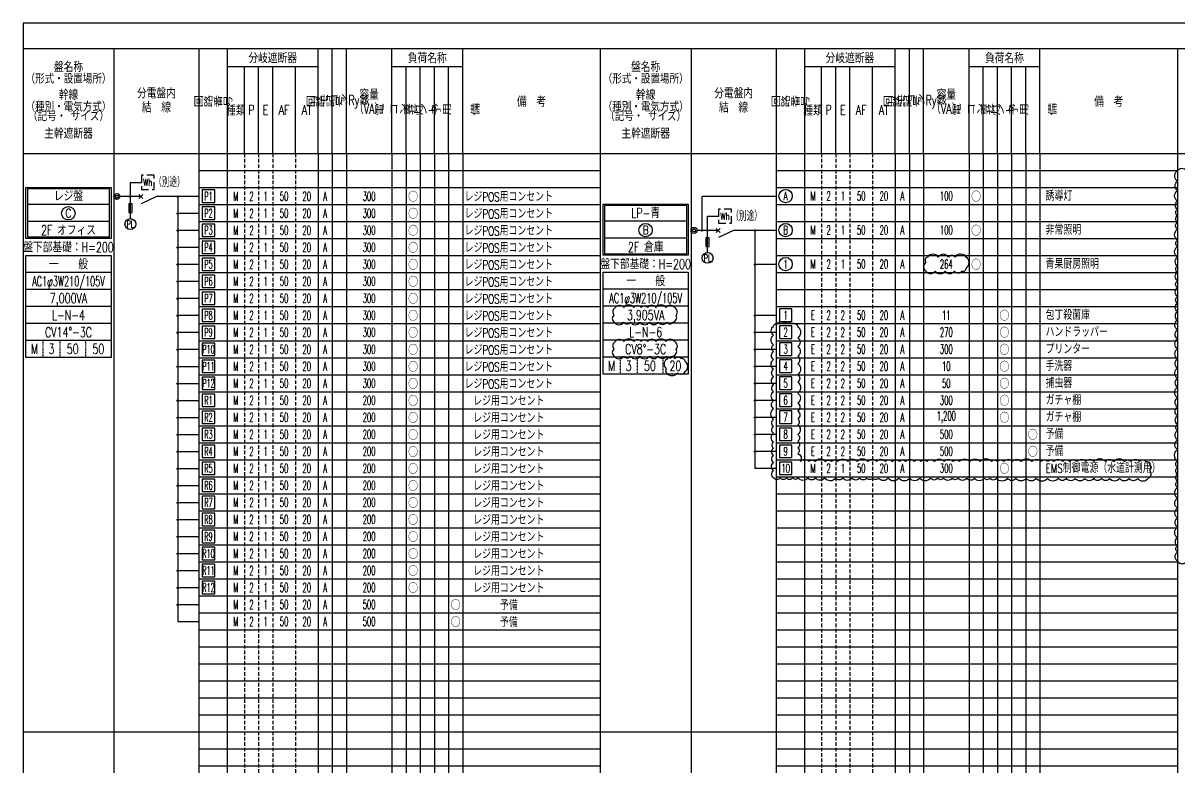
# Model space of a CAD drawing. Header units: millimetres. Extents: x 14 to 1769, y 15 to 581.
# Drawn here: x 954.5 to 1362, y 319.1 to 581.4 of the extents above; entities that cross this region are included whole.
import ezdxf
from ezdxf.enums import TextEntityAlignment as Align

# ---------------------------------------------------------------- set-up
doc = ezdxf.new("R2010")
doc.units = ezdxf.units.MM
doc.header["$LTSCALE"] = 0.2
for name, pattern in [('_ Dot', [2.6, 1.4, -1.2]), ('DASHED', [19.05, 12.7, -6.35]), ('HIDDEN', [9.525, 6.35, -3.175])]:
    doc.linetypes.add(name, pattern=pattern)
for name, color, linetype in [('1_文字', 3, 'Continuous'), ('1_盤内配線', 1, 'Continuous'), ('1_表', 7, 'Continuous')]:
    doc.layers.add(name, color=color, linetype=linetype)
doc.layers.add('1_追加変更', color=10, linetype='Continuous', plot=False)
doc.styles.add('S', font='simplex.shx', dxfattribs={"width": 0.7, "height": 3, "bigfont": 'extfont2.shx'})
doc.styles.get("Standard").update_dxf_attribs({"font": 'simplex.shx', "width": 0.7, "bigfont": 'extfont2.shx'})
doc.styles.add('V', font='simplex.shx', dxfattribs={"width": 0.7, "height": 3.2, "bigfont": '@extfont2.shx'})

msp = doc.modelspace()

# ---------------------------------------------------------------- linework, layer by layer
at = {"layer": '1_文字', "linetype": 'Continuous'}
for p, q in [((985, 517.52), (956, 517.52)), ((985, 511.52), (956, 511.52)), ((1188.5, 511.57), (1159.5, 511.57)), ((1188.5, 505.57), (1159.5, 505.57)), ((985.5, 493.52), (955.5, 493.52)), ((985.5, 487.52), (955.5, 487.52)), ((1189, 487.57), (1159, 487.57)), ((985.5, 481.52), (955.5, 481.52)), ((1189, 481.57), (1159, 481.57)), ((985.5, 475.52), (955.5, 475.52)), ((1189, 475.57), (1159, 475.57)), ((985.5, 469.52), (955.5, 469.52)), ((1189, 469.57), (1159, 469.57)), ((1189, 463.57), (1159, 463.57))]:
    msp.add_line(p, q, dxfattribs=at)
at = {"layer": '1_文字', "linetype": '_ Dot'}
for p, q in [((961.5, 469.52), (961.5, 463.52)), ((967.5, 469.52), (967.5, 463.52)), ((976.5, 469.52), (976.5, 463.52)), ((1165, 463.57), (1165, 457.57)), ((1171, 463.57), (1171, 457.57)), ((1180, 463.57), (1180, 457.57))]:
    msp.add_line(p, q, dxfattribs=at)
at = {"layer": '1_文字', "linetype": 'Continuous'}
for points in [[(985.5, 505.52), (955.5, 505.52), (955.5, 523.52), (985.5, 523.52)], [(985, 506.02), (985, 523.02), (956, 523.02), (956, 506.02)], [(1189, 499.57), (1159, 499.57), (1159, 517.57), (1189, 517.57)], [(1188.5, 500.07), (1188.5, 517.07), (1159.5, 517.07), (1159.5, 500.07)], [(955.5, 499.52), (985.5, 499.52), (985.5, 463.52), (955.5, 463.52)], [(1159, 493.57), (1189, 493.57), (1189, 457.57), (1159, 457.57)]]:
    msp.add_lwpolyline(points, close=True, dxfattribs=at)
at = {"layer": '1_文字'}
for points in [[(1017.65, 518.19), (1022.05, 518.19), (1022.05, 522.59), (1017.65, 522.59)], [(1017.65, 512.19), (1022.05, 512.19), (1022.05, 516.59), (1017.65, 516.59)], [(1017.65, 506.19), (1022.05, 506.19), (1022.05, 510.59), (1017.65, 510.59)], [(1017.65, 500.19), (1022.05, 500.19), (1022.05, 504.59), (1017.65, 504.59)], [(1017.65, 494.19), (1022.05, 494.19), (1022.05, 498.59), (1017.65, 498.59)], [(1017.65, 488.19), (1022.05, 488.19), (1022.05, 492.59), (1017.65, 492.59)], [(1017.65, 482.19), (1022.05, 482.19), (1022.05, 486.59), (1017.65, 486.59)], [(1017.65, 476.19), (1022.05, 476.19), (1022.05, 480.59), (1017.65, 480.59)], [(1221.15, 476.24), (1225.55, 476.24), (1225.55, 480.64), (1221.15, 480.64)], [(1017.65, 470.19), (1022.05, 470.19), (1022.05, 474.59), (1017.65, 474.59)], [(1221.15, 470.24), (1225.55, 470.24), (1225.55, 474.64), (1221.15, 474.64)], [(1221.15, 464.24), (1225.55, 464.24), (1225.55, 468.64), (1221.15, 468.64)], [(1017.65, 464.19), (1022.05, 464.19), (1022.05, 468.59), (1017.65, 468.59)], [(1017.65, 458.19), (1022.05, 458.19), (1022.05, 462.59), (1017.65, 462.59)], [(1221.15, 458.24), (1225.55, 458.24), (1225.55, 462.64), (1221.15, 462.64)], [(1017.65, 452.19), (1022.05, 452.19), (1022.05, 456.59), (1017.65, 456.59)], [(1221.15, 452.24), (1225.55, 452.24), (1225.55, 456.64), (1221.15, 456.64)], [(1017.65, 446.19), (1022.05, 446.19), (1022.05, 450.59), (1017.65, 450.59)], [(1221.15, 446.24), (1225.55, 446.24), (1225.55, 450.64), (1221.15, 450.64)], [(1017.65, 440.19), (1022.05, 440.19), (1022.05, 444.59), (1017.65, 444.59)], [(1221.15, 440.24), (1225.55, 440.24), (1225.55, 444.64), (1221.15, 444.64)], [(1017.65, 434.19), (1022.05, 434.19), (1022.05, 438.59), (1017.65, 438.59)], [(1221.15, 434.24), (1225.55, 434.24), (1225.55, 438.64), (1221.15, 438.64)], [(1017.65, 428.19), (1022.05, 428.19), (1022.05, 432.59), (1017.65, 432.59)], [(1221.15, 428.24), (1225.55, 428.24), (1225.55, 432.64), (1221.15, 432.64)], [(1017.65, 422.19), (1022.05, 422.19), (1022.05, 426.59), (1017.65, 426.59)], [(1221.15, 422.24), (1225.55, 422.24), (1225.55, 426.64), (1221.15, 426.64)], [(1017.65, 416.19), (1022.05, 416.19), (1022.05, 420.59), (1017.65, 420.59)], [(1017.65, 410.19), (1022.05, 410.19), (1022.05, 414.59), (1017.65, 414.59)], [(1017.65, 404.19), (1022.05, 404.19), (1022.05, 408.59), (1017.65, 408.59)], [(1017.65, 398.19), (1022.05, 398.19), (1022.05, 402.59), (1017.65, 402.59)], [(1017.65, 392.19), (1022.05, 392.19), (1022.05, 396.59), (1017.65, 396.59)], [(1017.65, 386.19), (1022.05, 386.19), (1022.05, 390.59), (1017.65, 390.59)], [(1017.65, 380.19), (1022.05, 380.19), (1022.05, 384.59), (1017.65, 384.59)]]:
    msp.add_lwpolyline(points, close=True, dxfattribs=at)
for centre in [(1223.35, 520.44), (1223.35, 508.44), (1223.35, 496.44)]:
    msp.add_circle(centre, 2.35, dxfattribs=at)
at = {"layer": '1_文字', "linetype": 'Continuous'}
for centre in [(970.45, 514.37), (1173.95, 508.42)]:
    msp.add_circle(centre, 2.36, dxfattribs=at)
at = {"layer": '1_盤内配線', "color": 1, "linetype": 'Continuous'}
for p, q in [((992.33, 512.5), (992.33, 525.27)), ((992.33, 525.27), (996.21, 525.27)), ((1195.83, 500.56), (1195.83, 513.33)), ((1195.83, 513.33), (1199.71, 513.33))]:
    msp.add_line(p, q, dxfattribs=at)
at = {"layer": '1_盤内配線', "linetype": 'Continuous'}
for p, q in [((996.05, 520.27), (988.6, 520.27)), ((1016.5, 520.27), (1001.5, 520.27)), ((1009, 520.27), (1009, 370.27)), ((1220, 520.33), (1193.83, 520.33)), ((1193.83, 520.33), (1193.83, 508.33)), ((1016.5, 514.27), (1009, 514.27)), ((1016.5, 508.27), (1009, 508.27)), ((1199.55, 508.33), (1192.1, 508.33)), ((1220, 508.33), (1205, 508.33)), ((1212.5, 508.33), (1212.5, 424.33)), ((1016.5, 502.27), (1009, 502.27)), ((1016.5, 496.27), (1009, 496.27)), ((1220, 496.33), (1212.5, 496.33)), ((1016.5, 490.27), (1009, 490.27)), ((1016.5, 484.27), (1009, 484.27)), ((1016.5, 478.27), (1009, 478.27)), ((1220, 478.33), (1212.5, 478.33)), ((1016.5, 472.27), (1009, 472.27)), ((1220, 472.33), (1212.5, 472.33)), ((1016.5, 466.27), (1009, 466.27)), ((1220, 466.33), (1212.5, 466.33)), ((1016.5, 460.27), (1009, 460.27)), ((1220, 460.33), (1212.5, 460.33)), ((1016.5, 454.27), (1009, 454.27)), ((1220, 454.33), (1212.5, 454.33)), ((1016.5, 448.27), (1009, 448.27)), ((1220, 448.33), (1212.5, 448.33)), ((1016.5, 442.27), (1009, 442.27)), ((1220, 442.33), (1212.5, 442.33)), ((1016.5, 436.27), (1009, 436.27)), ((1220, 436.33), (1212.5, 436.33)), ((1016.5, 430.27), (1009, 430.27)), ((1220, 430.33), (1212.5, 430.33)), ((1016.5, 424.27), (1009, 424.27)), ((1220, 424.33), (1212.5, 424.33)), ((1016.5, 418.27), (1009, 418.27)), ((1016.5, 412.27), (1009, 412.27)), ((1016.5, 406.27), (1009, 406.27)), ((1016.5, 400.27), (1009, 400.27)), ((1016.5, 394.27), (1009, 394.27)), ((1016.5, 388.27), (1009, 388.27)), ((1016.5, 382.27), (1009, 382.27)), ((1016.5, 376.27), (1009, 376.27)), ((1016.5, 370.27), (1009, 370.27))]:
    msp.add_line(p, q, dxfattribs=at)
at = {"layer": '1_盤内配線', "color": 2}
for p, q in [((995.34, 520.98), (996.76, 519.56)), ((996.76, 520.98), (995.34, 519.56)), ((1198.84, 509.03), (1200.26, 507.62)), ((1200.26, 509.03), (1198.84, 507.62))]:
    msp.add_line(p, q, dxfattribs=at)
at = {"layer": '1_盤内配線', "color": 2, "linetype": 'Continuous'}
for p, q in [((1001.5, 520.27), (996.12, 517.76)), ((1205, 508.33), (1199.62, 505.82))]:
    msp.add_line(p, q, dxfattribs=at)
at = {"layer": '1_盤内配線', "color": 7, "linetype": 'DASHED'}
for points in [[(996.21, 522.77), (1000.71, 522.77), (1000.71, 527.77), (996.21, 527.77)], [(1199.71, 510.83), (1204.21, 510.83), (1204.21, 515.83), (1199.71, 515.83)]]:
    msp.add_lwpolyline(points, close=True, dxfattribs=at)
at = {"layer": '1_盤内配線', "color": 2, "linetype": 'Continuous'}
for points in [[(991.73, 514.65), (992.93, 514.65), (992.93, 517.65), (991.73, 517.65)], [(1195.23, 502.71), (1196.43, 502.71), (1196.43, 505.71), (1195.23, 505.71)]]:
    msp.add_lwpolyline(points, close=True, dxfattribs=at)
at = {"layer": '1_盤内配線', "color": 4, "linetype": 'Continuous'}
for centre, radius in [((987.55, 520.27), 1.05), ((987.55, 520.27), 0.525), ((1191.05, 508.33), 1.05), ((1191.05, 508.33), 0.525)]:
    msp.add_circle(centre, radius, dxfattribs=at)
at = {"layer": '1_盤内配線', "linetype": 'Continuous'}
for centre in [(992.33, 520.27), (1009, 520.27), (1009, 514.27), (1009, 508.27), (1193.83, 508.33), (1195.83, 508.33), (1212.5, 508.33), (1009, 502.27), (1009, 496.27), (1212.5, 496.33), (1009, 490.27), (1009, 484.27), (1009, 478.27), (1212.5, 478.33), (1009, 472.27), (1212.5, 472.33), (1009, 466.27), (1212.5, 466.33), (1009, 460.27), (1212.5, 460.33), (1009, 454.27), (1212.5, 454.33), (1009, 448.27), (1212.5, 448.33), (1009, 442.27), (1212.5, 442.33), (1009, 436.27), (1212.5, 436.33), (1009, 430.27), (1212.5, 430.33), (1009, 424.27), (1009, 418.27), (1009, 412.27), (1009, 406.27), (1009, 400.27), (1009, 394.27), (1009, 388.27), (1009, 382.27), (1009, 376.27)]:
    msp.add_circle(centre, 0.25, dxfattribs=at)
at = {"layer": '1_盤内配線', "color": 2, "linetype": 'Continuous'}
for centre in [(992.33, 510.58), (1195.83, 498.64)]:
    msp.add_circle(centre, 1.92, dxfattribs=at)
at = {"layer": '1_表', "color": 6, "linetype": 'Continuous'}
msp.add_line((954.5, 572.44), (1768.5, 572.44), dxfattribs=at)
at = {"layer": '1_表', "linetype": 'Continuous'}
for p, q in [((986.5, 572.44), (986.5, 535.44)), ((1016.5, 572.44), (1016.5, 535.44)), ((1026.5, 572.44), (1026.5, 535.44)), ((1058.5, 535.44), (1058.5, 572.44)), ((1063.5, 535.44), (1063.5, 572.44)), ((1068.5, 535.44), (1068.5, 572.44)), ((1084.5, 535.44), (1084.5, 572.44)), ((1109.5, 535.44), (1109.5, 572.44)), ((1190, 572.44), (1190, 535.44)), ((1220, 572.44), (1220, 535.44)), ((1230, 572.44), (1230, 535.44)), ((1262, 535.44), (1262, 572.44)), ((1267, 535.44), (1267, 572.44)), ((1272, 535.44), (1272, 572.44)), ((1288, 535.44), (1288, 572.44)), ((1313, 535.44), (1313, 572.44)), ((1026.5, 566.19), (1058.5, 566.19)), ((1032.5, 535.44), (1032.5, 566.19)), ((1037.5, 535.44), (1037.5, 566.19)), ((1042.5, 535.44), (1042.5, 566.19)), ((1050.5, 535.44), (1050.5, 566.19)), ((1084.5, 566.19), (1109.5, 566.19)), ((1089.5, 535.44), (1089.5, 566.19)), ((1094.5, 535.44), (1094.5, 566.19)), ((1099.5, 535.44), (1099.5, 566.19)), ((1104.5, 535.44), (1104.5, 566.19)), ((1230, 566.19), (1262, 566.19)), ((1236, 535.44), (1236, 566.19)), ((1241, 535.44), (1241, 566.19)), ((1246, 535.44), (1246, 566.19)), ((1254, 535.44), (1254, 566.19)), ((1288, 566.19), (1313, 566.19)), ((1293, 535.44), (1293, 566.19)), ((1298, 535.44), (1298, 566.19)), ((1303, 535.44), (1303, 566.19)), ((1308, 535.44), (1308, 566.19)), ((986.5, 535.44), (986.5, 31.44)), ((1016.5, 535.44), (1016.5, 31.44)), ((1026.5, 535.44), (1026.5, 31.44)), ((1058.5, 535.44), (1058.5, 31.44)), ((1063.5, 535.44), (1063.5, 31.44)), ((1068.5, 535.44), (1068.5, 31.44)), ((1084.5, 535.44), (1084.5, 31.44)), ((1089.5, 535.44), (1089.5, 31.44)), ((1094.5, 535.44), (1094.5, 31.44)), ((1099.5, 535.44), (1099.5, 31.44)), ((1104.5, 535.44), (1104.5, 31.44)), ((1109.5, 535.44), (1109.5, 31.44)), ((1190, 535.44), (1190, 31.44)), ((1220, 535.44), (1220, 31.44)), ((1230, 535.44), (1230, 31.44)), ((1262, 535.44), (1262, 31.44)), ((1267, 535.44), (1267, 31.44)), ((1272, 535.44), (1272, 31.44)), ((1288, 535.44), (1288, 31.44)), ((1293, 535.44), (1293, 31.44)), ((1298, 535.44), (1298, 31.44)), ((1303, 535.44), (1303, 31.44)), ((1308, 535.44), (1308, 31.44)), ((1313, 535.44), (1313, 31.44)), ((1016.5, 529.44), (1158, 529.44)), ((1220, 529.44), (1361.5, 529.44)), ((1016.5, 523.44), (1158, 523.44)), ((1220, 523.44), (1361.5, 523.44)), ((1016.5, 517.44), (1158, 517.44)), ((1220, 517.44), (1361.5, 517.44)), ((1016.5, 511.44), (1158, 511.44)), ((1220, 511.44), (1361.5, 511.44)), ((1016.5, 505.44), (1158, 505.44)), ((1220, 505.44), (1361.5, 505.44)), ((1016.5, 499.44), (1158, 499.44)), ((1220, 499.44), (1361.5, 499.44)), ((1016.5, 493.44), (1158, 493.44)), ((1220, 493.44), (1361.5, 493.44)), ((1016.5, 487.44), (1158, 487.44)), ((1220, 487.44), (1361.5, 487.44)), ((1016.5, 481.44), (1158, 481.44)), ((1220, 481.44), (1361.5, 481.44)), ((1016.5, 475.44), (1158, 475.44)), ((1220, 475.44), (1361.5, 475.44)), ((1016.5, 469.44), (1158, 469.44)), ((1220, 469.44), (1361.5, 469.44)), ((1016.5, 463.44), (1158, 463.44)), ((1220, 463.44), (1361.5, 463.44)), ((1016.5, 457.44), (1158, 457.44)), ((1220, 457.44), (1361.5, 457.44)), ((1016.5, 451.44), (1158, 451.44)), ((1220, 451.44), (1361.5, 451.44)), ((1016.5, 445.44), (1158, 445.44)), ((1220, 445.44), (1361.5, 445.44)), ((1016.5, 439.44), (1158, 439.44)), ((1220, 439.44), (1361.5, 439.44)), ((1016.5, 433.44), (1158, 433.44)), ((1220, 433.44), (1361.5, 433.44)), ((1016.5, 427.44), (1158, 427.44)), ((1220, 427.44), (1361.5, 427.44)), ((1016.5, 421.44), (1158, 421.44)), ((1220, 421.44), (1361.5, 421.44)), ((1016.5, 415.44), (1158, 415.44)), ((1220, 415.44), (1361.5, 415.44)), ((1016.5, 409.44), (1158, 409.44)), ((1220, 409.44), (1361.5, 409.44)), ((1016.5, 403.44), (1158, 403.44)), ((1220, 403.44), (1361.5, 403.44)), ((1016.5, 397.44), (1158, 397.44)), ((1220, 397.44), (1361.5, 397.44)), ((1016.5, 391.44), (1158, 391.44)), ((1220, 391.44), (1361.5, 391.44)), ((1016.5, 385.44), (1158, 385.44)), ((1220, 385.44), (1361.5, 385.44)), ((1016.5, 379.44), (1158, 379.44)), ((1220, 379.44), (1361.5, 379.44)), ((1016.5, 373.44), (1158, 373.44)), ((1220, 373.44), (1361.5, 373.44)), ((1016.5, 367.44), (1158, 367.44)), ((1220, 367.44), (1361.5, 367.44)), ((1016.5, 361.44), (1158, 361.44)), ((1220, 361.44), (1361.5, 361.44)), ((1016.5, 355.44), (1158, 355.44)), ((1220, 355.44), (1361.5, 355.44)), ((1016.5, 349.44), (1158, 349.44)), ((1220, 349.44), (1361.5, 349.44)), ((1016.5, 343.44), (1158, 343.44)), ((1220, 343.44), (1361.5, 343.44)), ((1016.5, 337.44), (1158, 337.44)), ((1220, 337.44), (1361.5, 337.44)), ((1016.5, 325.44), (1158, 325.44)), ((1220, 325.44), (1361.5, 325.44)), ((1016.5, 319.44), (1158, 319.44)), ((1220, 319.44), (1361.5, 319.44))]:
    msp.add_line(p, q, dxfattribs=at)
at = {"layer": '1_表', "color": 6}
for p, q in [((1158, 572.44), (1158, 31.44)), ((1361.5, 572.44), (1361.5, 31.44))]:
    msp.add_line(p, q, dxfattribs=at)
at = {"layer": '1_表', "linetype": 'HIDDEN'}
for p, q in [((1032.5, 535.44), (1032.5, 31.44)), ((1037.5, 535.44), (1037.5, 31.44)), ((1042.5, 535.44), (1042.5, 31.44)), ((1050.5, 535.44), (1050.5, 31.44)), ((1236, 535.44), (1236, 31.44)), ((1241, 535.44), (1241, 31.44)), ((1246, 535.44), (1246, 31.44)), ((1254, 535.44), (1254, 31.44))]:
    msp.add_line(p, q, dxfattribs=at)
at = {"layer": '1_表', "color": 3, "linetype": 'Continuous'}
msp.add_line((954.5, 331.44), (1361.5, 331.44), dxfattribs=at)
at = {"layer": '1_表', "color": 6}
msp.add_lwpolyline([(954.5, 31.44), (1768.5, 31.44), (1768.5, 581.44), (954.5, 581.44)], close=True, dxfattribs=at)
at = {"layer": '1_表', "color": 6, "linetype": 'Continuous'}
msp.add_lwpolyline([(954.5, 535.44), (1345.5, 535.44), (1768.5, 535.44)], dxfattribs=at)
at = {"layer": '1_追加変更'}
for points in [[(1364.64, 391.44, -0.520567), (1361.75, 391.44, -0.520567), (1361.5, 394.94, -0.520567), (1361.5, 397.1, -0.520567), (1361.5, 399.92, -0.520567), (1361.5, 403.69, -0.520567), (1361.5, 406.94, -0.520567), (1361.5, 410.31, -0.520567), (1361.5, 413.9, -0.520567), (1361.5, 417.61, -0.520567), (1361.5, 419.94, -0.520567), (1361.5, 422.42, -0.520567), (1361.5, 424.69, -0.520567), (1361.5, 427.07, -0.520567), (1361.5, 431.01, -0.520567), (1361.5, 434.51, -0.520567), (1361.5, 437.8, -0.520567), (1361.5, 439.95, -0.520567), (1361.5, 442.9, -0.520567), (1361.5, 446.1, -0.520567), (1361.5, 449.3, -0.520567), (1361.5, 453.05, -0.520567), (1361.5, 456.08, -0.520567), (1361.5, 459.77, -0.520567), (1361.5, 463.06, -0.520567), (1361.5, 466.57, -0.520567), (1361.5, 470.09, -0.520567), (1361.5, 473.23, -0.520567), (1361.5, 476.79, -0.520567), (1361.5, 479.67, -0.520567), (1361.5, 482.58, -0.520567), (1361.5, 485.04, -0.520567), (1361.5, 488.06, -0.520567), (1361.5, 490.58, -0.520567), (1361.5, 493.55, -0.520567), (1361.5, 495.82, -0.520567), (1361.5, 498.85, -0.520567), (1361.5, 502.67, -0.520567), (1361.5, 504.85, -0.520567), (1361.5, 508.74, -0.520567), (1361.5, 511.25, -0.520567), (1361.5, 513.53, -0.520567), (1361.5, 515.79, -0.520567), (1361.5, 518.6, -0.520567), (1361.5, 522.44, -0.520567), (1361.5, 525.68, -0.520567), (1361.5, 529.44, -0.520567), (1364.67, 529.44, -0.520567)], [(1219.1, 421.05, -0.520567), (1219.1, 423.65, -0.520567), (1219.1, 426.5, -0.520567), (1219.1, 428.92, -0.520567), (1219.1, 431.6, -0.520567), (1219.1, 433.68, -0.520567), (1219.1, 436.77, -0.520567), (1219.1, 439.16, -0.520567), (1219.1, 441.69, -0.520567), (1219.1, 445.44, -0.520567), (1219.1, 448.33, -0.520567), (1219.1, 451.44, -0.520567), (1219.1, 453.85, -0.520567), (1219.1, 456.74, -0.520567), (1219.1, 459.43, -0.520567), (1219.1, 462.75, -0.520567), (1219.1, 465.62, -0.520567), (1219.1, 467.96, -0.520567), (1219.1, 471.38, -0.520567), (1219.1, 474.48, -0.520567), (1220.37, 475.44, -0.520567), (1222.95, 475.44, -0.520567), (1225.28, 475.44, -0.520567), (1227.63, 474.33, -0.520567), (1227.63, 470.44, -0.520567), (1227.63, 467.38, -0.520567), (1227.63, 464, -0.520567), (1227.63, 461.33, -0.520567), (1227.63, 457.51, -0.520567), (1227.63, 454.8, -0.520567), (1227.63, 450.93, -0.520567), (1227.63, 447.45, -0.520567), (1227.63, 444.64, -0.520567), (1227.63, 441.8, -0.520567), (1227.63, 439.71, -0.520567), (1227.63, 436.36, -0.520567), (1227.63, 433.98, -0.520567), (1227.63, 431.68, -0.520567), (1227.63, 429.63, -0.520567), (1228.49, 426.81, -0.520567), (1231.59, 426.81, -0.520567), (1233.7, 426.81, -0.520567), (1237.48, 426.81, -0.520567), (1239.53, 426.81, -0.520567), (1241.7, 426.81, -0.520567), (1245.3, 426.81, -0.520567), (1248.53, 426.81, -0.520567), (1252.34, 426.81, -0.520567), (1255.4, 426.81, -0.520567), (1258.46, 426.81, -0.520567), (1260.97, 426.81, -0.520567), (1263.52, 426.81, -0.520567), (1265.62, 426.81, -0.520567), (1268.7, 426.81, -0.520567), (1271, 426.81, -0.520567), (1273.21, 426.81, -0.520567), (1275.81, 426.81, -0.520567), (1279.2, 426.81, -0.520567), (1282.41, 426.81, -0.520567), (1284.6, 426.81, -0.520567), (1288.27, 426.81, -0.520567), (1291.97, 426.81, -0.520567), (1295.92, 426.81, -0.520567), (1298.02, 426.81, -0.520567), (1300.24, 426.81, -0.520567), (1303.32, 426.81, -0.520567), (1306.4, 426.81, -0.520567), (1310.2, 426.81, -0.520567), (1313.36, 426.81, -0.520567), (1315.76, 426.81, -0.520567), (1317.92, 426.81, -0.520567), (1321.03, 426.81, -0.520567), (1323.44, 426.81, -0.520567), (1326.04, 426.81, -0.520567), (1329.2, 426.81, -0.520567), (1332.11, 426.81, -0.520567), (1336.08, 426.81, -0.520567), (1338.98, 426.81, -0.520567), (1342.87, 426.81, -0.520567), (1345, 426.81, -0.520567), (1348.1, 426.81, -0.520567), (1350.35, 426.81, -0.520567), (1351.63, 425.88, -0.520567), (1351.63, 423.7, -0.520567), (1351.15, 420.82, -0.520567), (1347.49, 420.83, -0.520567), (1344.42, 420.83, -0.520567), (1341.03, 420.84, -0.520567), (1337.57, 420.84, -0.520567), (1334.72, 420.85, -0.520567), (1331.93, 420.85, -0.520567), (1328.82, 420.86, -0.520567), (1325.47, 420.86, -0.520567), (1322.32, 420.87, -0.520567), (1319.49, 420.87, -0.520567), (1315.68, 420.88, -0.520567), (1311.71, 420.89, -0.520567), (1308.15, 420.89, -0.520567), (1304.57, 420.9, -0.520567), (1301.57, 420.91, -0.520567), (1297.74, 420.91, -0.520567), (1295.38, 420.92, -0.520567), (1293.38, 420.92, -0.520567), (1289.93, 420.93, -0.520567), (1287.22, 420.93, -0.520567), (1284.2, 420.94, -0.520567), (1282.12, 420.94, -0.520567), (1279.02, 420.94, -0.520567), (1276.99, 420.95, -0.520567), (1274.39, 420.95, -0.520567), (1270.61, 420.96, -0.520567), (1267.12, 420.97, -0.520567), (1263.27, 420.97, -0.520567), (1259.48, 420.98, -0.520567), (1256.13, 420.98, -0.520567), (1254.05, 420.99, -0.520567), (1251.88, 420.99, -0.520567), (1249.43, 421, -0.520567), (1246.67, 421, -0.520567), (1243.5, 421.01, -0.520567), (1241, 421.01, -0.520567), (1237.09, 421.02, -0.520567), (1233.91, 421.02, -0.520567), (1231.15, 421.03, -0.520567), (1227.78, 421.03, -0.520567), (1225.78, 421.04, -0.520567), (1223.63, 421.04, -0.520567), (1221.43, 421.04, -0.520567), (1219.1, 421.05, -0.520567)]]:
    msp.add_lwpolyline(points, format="xyb", dxfattribs=at)
for points in [[(1272.8, 493.97, 0.520567), (1276.05, 493.97, 0.520567), (1279.63, 493.97, 0.520567), (1282.92, 493.97, 0.520567), (1285.52, 493.97, 0.520567), (1287.05, 495.07, 0.520567), (1287.05, 498.9, 0.520567), (1283.09, 498.95, 0.520567), (1280.8, 498.95, 0.520567), (1277.13, 498.95, 0.520567), (1273.34, 498.95, 0.520567), (1272.8, 496.99, 0.520567)], [(1162.93, 475.94, 0.520567), (1166.24, 475.94, 0.520567), (1168.64, 475.94, 0.520567), (1172, 475.94, 0.520567), (1175.33, 475.94, 0.520567), (1178.43, 475.94, 0.520567), (1181.43, 475.94, 0.520567), (1183.58, 475.94, 0.520567), (1184.71, 478.38, 0.520567), (1184.16, 481.13, 0.520567), (1181.15, 481.13, 0.520567), (1177.58, 481.13, 0.520567), (1174.59, 481.13, 0.520567), (1172.39, 481.13, 0.520567), (1169.85, 481.13, 0.520567), (1166.29, 481.13, 0.520567), (1162.93, 480.74, 0.520567), (1162.93, 478.57, 0.520567)], [(1162.93, 463.94, 0.520567), (1166.24, 463.94, 0.520567), (1168.64, 463.94, 0.520567), (1172, 463.94, 0.520567), (1175.33, 463.94, 0.520567), (1178.43, 463.94, 0.520567), (1181.43, 463.94, 0.520567), (1183.58, 463.94, 0.520567), (1184.71, 466.38, 0.520567), (1184.16, 469.13, 0.520567), (1181.15, 469.13, 0.520567), (1177.58, 469.13, 0.520567), (1174.59, 469.13, 0.520567), (1172.39, 469.13, 0.520567), (1169.85, 469.13, 0.520567), (1166.29, 469.13, 0.520567), (1162.93, 468.74, 0.520567), (1162.93, 466.57, 0.520567)], [(1181.34, 458.13, 0.520567), (1185.2, 458.13, 0.520567), (1187.92, 458.56, 0.520567), (1187.92, 462.1, 0.520567), (1186.43, 463.06, 0.520567), (1184.35, 463.06, 0.520567), (1181.34, 462.85, 0.520567), (1181.34, 459.53, 0.520567)]]:
    msp.add_lwpolyline(points, format="xyb", close=True, dxfattribs=at)

# ---------------------------------------------------------------- texts
at = {"layer": '1_文字', "linetype": 'Continuous'}
for s, height, width, p in [('分岐遮断器', 3.5, 0.7, (1042.5, 569.31)), ('負荷名称', 3.5, 0.7, (1097, 569.31)), ('分岐遮断器', 3.5, 0.7, (1246, 569.31)), ('負荷名称', 3.5, 0.7, (1300.5, 569.31)), ('盤名称', 3.5, 0.7, (970.5, 566.19)), ('盤名称', 3.5, 0.7, (1174, 566.19)), ('（形式・設置場所）', 3, 0.8, (970.5, 562.03)), ('（形式・設置場所）', 3, 0.8, (1174, 562.03)), ('幹線', 3.5, 0.7, (970.5, 556.35)), ('容量', 3.5, 0.7, (1076.5, 556.44)), ('幹線', 3.5, 0.7, (1174, 556.35)), ('容量', 3.5, 0.7, (1280, 556.44)), ('備\u3000考', 3.5, 0.7, (1133.75, 553.94)), ('備\u3000考', 3.5, 0.7, (1337.25, 553.94)), ('（種別・電気方式）', 3, 0.8, (970.5, 552.18)), ('（記号・ サイズ）', 3, 0.8, (970.5, 548.85)), ('種類', 3.5, 0.7, (1029.5, 550.81)), ('P', 3.5, 0.7, (1035, 550.81)), ('E', 3.5, 0.7, (1040, 550.81)), ('AF', 3.5, 0.7, (1046.5, 550.81)), ('AT', 3.5, 0.7, (1054.5, 550.81)), ('（VA）', 3.5, 0.7, (1076.5, 551.44)), ('（種別・電気方式）', 3, 0.8, (1174, 552.18)), ('（記号・ サイズ）', 3, 0.8, (1174, 548.85)), ('種類', 3.5, 0.7, (1233, 550.81)), ('P', 3.5, 0.7, (1238.5, 550.81)), ('E', 3.5, 0.7, (1243.5, 550.81)), ('AF', 3.5, 0.7, (1250, 550.81)), ('AT', 3.5, 0.7, (1258, 550.81)), ('（VA）', 3.5, 0.7, (1280, 551.44)), ('主幹遮断器', 3.5, 0.7, (970.5, 542.69)), ('主幹遮断器', 3.5, 0.7, (1174, 542.69))]:
    msp.add_text(s, height=height, dxfattribs=dict(at, width=width)).set_placement(p, align=Align.MIDDLE)
for s, height, width, p in [('分電盤内', 3.5, 0.7, (1001.5, 556.66)), ('分電盤内', 3.5, 0.7, (1205, 556.66)), ('結\u3000線', 3.5, 0.7, (1001.5, 551.66)), ('結\u3000線', 3.5, 0.7, (1205, 551.66)), ('レジ盤', 3.5, 0.7, (970.5, 520.4)), ('C', 3, 0.8, (970.5, 514.4)), ('LP-青', 3.5, 0.7, (1174, 514.46)), ('2F オフィス', 3.5, 0.7, (970.5, 508.4)), ('B', 3, 0.8, (1174, 508.46)), ('盤下部基礎：H=200', 3.5, 0.7, (970.5, 502.4)), ('2F 倉庫', 3.5, 0.7, (1174, 502.46)), ('一\u3000\u3000般', 3.5, 0.7, (970.5, 496.4)), ('盤下部基礎：H=200', 3.5, 0.7, (1174, 496.46)), ('AC1φ3W210/105V', 3.5, 0.6, (970.5, 490.4)), ('一\u3000\u3000般', 3.5, 0.7, (1174, 490.46)), ('7,000VA', 3.5, 0.7, (970.5, 484.4)), ('AC1φ3W210/105V', 3.5, 0.6, (1174, 484.46)), ('L-N-4', 3.5, 0.7, (970.5, 478.4)), ('3,905VA', 3.5, 0.7, (1174, 478.46)), ('CV14°-3C', 3.5, 0.7, (970.5, 472.4)), ('L-N-6', 3.5, 0.7, (1174, 472.46)), ('M', 3.5, 0.7, (958.5, 466.52)), ('3', 3.5, 0.7, (964.5, 466.52)), ('50', 3.5, 0.7, (972, 466.52)), ('50', 3.5, 0.7, (981, 466.52)), ('CV8°-3C', 3.5, 0.7, (1174, 466.46)), ('M', 3.5, 0.7, (1162, 460.57)), ('3', 3.5, 0.7, (1168, 460.57)), ('50', 3.5, 0.7, (1175.5, 460.57)), ('20', 3.5, 0.7, (1184.5, 460.57))]:
    msp.add_text(s, height=height, dxfattribs=dict(at, width=width)).set_placement(p, align=Align.MIDDLE_CENTER)
at = {"layer": '1_文字', "linetype": 'Continuous', "style": 'V', "width": 0.7}
for s, p in [('回路番号', (1021.5, 553.94)), ('回路記号', (1061, 553.94)), ('リモコンRy数', (1066, 553.94)), ('回路番号', (1225, 553.94)), ('回路記号', (1264.5, 553.94)), ('リモコンRy数', (1269.5, 553.94)), ('電\u3000\u3000\u3000灯', (1087, 551.03)), ('コンセント', (1092, 551.03)), ('専\u3000\u3000\u3000用', (1097, 551.03)), ('予\u3000\u3000\u3000備', (1107, 551.03)), ('電\u3000\u3000\u3000灯', (1290.5, 551.03)), ('コンセント', (1295.5, 551.03)), ('専\u3000\u3000\u3000用', (1300.5, 551.03)), ('予\u3000\u3000\u3000備', (1310.5, 551.03))]:
    msp.add_text(s, height=3.5, dxfattribs=at).set_placement(p, align=Align.MIDDLE)
at = {"layer": '1_文字'}
for s, width, p in [('（別途）', 0.6, (1000.71, 525.27)), ('誘導灯', 0.7, (1315, 520.44)), ('（別途）', 0.6, (1204.21, 513.33)), ('非常照明', 0.7, (1315, 508.44)), ('青果厨房照明', 0.7, (1315, 496.44)), ('包丁殺菌庫', 0.7, (1315, 478.44)), ('ハンドラッパー', 0.7, (1315, 472.44)), ('プリンター', 0.7, (1315, 466.44)), ('手洗器', 0.7, (1315, 460.44)), ('捕虫器', 0.7, (1315, 454.44)), ('ガチャ棚', 0.7, (1315, 448.44)), ('ガチャ棚', 0.7, (1315, 442.44)), ('予備', 0.7, (1315, 436.44)), ('予備', 0.7, (1315, 430.44)), ('EMS制御電源（水道計測用）', 0.7, (1315, 424.44))]:
    msp.add_text(s, height=3.2, dxfattribs=dict(at, width=width)).set_placement(p, align=Align.MIDDLE_LEFT)
for s, height, width, p in [('P1', 3, 0.5, (1019.85, 520.39)), ('M', 3.2, 0.55, (1029.5, 520.39)), ('2', 3.2, 0.55, (1035, 520.39)), ('1', 3.2, 0.55, (1040, 520.39)), ('50', 3.2, 0.55, (1046.5, 520.39)), ('20', 3.2, 0.55, (1054.5, 520.39)), ('A', 3.2, 0.55, (1061, 520.39)), ('300', 3.2, 0.55, (1076.5, 520.39)), ('レジPOS用コンセント', 3.2, 0.7, (1125.75, 520.39)), ('A', 3, 0.6, (1223.35, 520.44)), ('M', 3.2, 0.55, (1233, 520.44)), ('2', 3.2, 0.55, (1238.5, 520.44)), ('1', 3.2, 0.55, (1243.5, 520.44)), ('50', 3.2, 0.55, (1250, 520.44)), ('20', 3.2, 0.55, (1258, 520.44)), ('A', 3.2, 0.55, (1264.5, 520.44)), ('100', 3.2, 0.55, (1280, 520.44)), ('P2', 3, 0.5, (1019.85, 514.39)), ('M', 3.2, 0.55, (1029.5, 514.39)), ('2', 3.2, 0.55, (1035, 514.39)), ('1', 3.2, 0.55, (1040, 514.39)), ('50', 3.2, 0.55, (1046.5, 514.39)), ('20', 3.2, 0.55, (1054.5, 514.39)), ('A', 3.2, 0.55, (1061, 514.39)), ('300', 3.2, 0.55, (1076.5, 514.39)), ('レジPOS用コンセント', 3.2, 0.7, (1125.75, 514.39)), ('P3', 3, 0.5, (1019.85, 508.39)), ('M', 3.2, 0.55, (1029.5, 508.39)), ('2', 3.2, 0.55, (1035, 508.39)), ('1', 3.2, 0.55, (1040, 508.39)), ('50', 3.2, 0.55, (1046.5, 508.39)), ('20', 3.2, 0.55, (1054.5, 508.39)), ('A', 3.2, 0.55, (1061, 508.39)), ('300', 3.2, 0.55, (1076.5, 508.39)), ('レジPOS用コンセント', 3.2, 0.7, (1125.75, 508.39)), ('B', 3, 0.6, (1223.35, 508.44)), ('M', 3.2, 0.55, (1233, 508.44)), ('2', 3.2, 0.55, (1238.5, 508.44)), ('1', 3.2, 0.55, (1243.5, 508.44)), ('50', 3.2, 0.55, (1250, 508.44)), ('20', 3.2, 0.55, (1258, 508.44)), ('A', 3.2, 0.55, (1264.5, 508.44)), ('100', 3.2, 0.55, (1280, 508.44)), ('P4', 3, 0.5, (1019.85, 502.39)), ('M', 3.2, 0.55, (1029.5, 502.39)), ('2', 3.2, 0.55, (1035, 502.39)), ('1', 3.2, 0.55, (1040, 502.39)), ('50', 3.2, 0.55, (1046.5, 502.39)), ('20', 3.2, 0.55, (1054.5, 502.39)), ('A', 3.2, 0.55, (1061, 502.39)), ('300', 3.2, 0.55, (1076.5, 502.39)), ('レジPOS用コンセント', 3.2, 0.7, (1125.75, 502.39)), ('P5', 3, 0.5, (1019.85, 496.39)), ('M', 3.2, 0.55, (1029.5, 496.39)), ('2', 3.2, 0.55, (1035, 496.39)), ('1', 3.2, 0.55, (1040, 496.39)), ('50', 3.2, 0.55, (1046.5, 496.39)), ('20', 3.2, 0.55, (1054.5, 496.39)), ('A', 3.2, 0.55, (1061, 496.39)), ('300', 3.2, 0.55, (1076.5, 496.39)), ('レジPOS用コンセント', 3.2, 0.7, (1125.75, 496.39)), ('1', 3, 0.6, (1223.35, 496.44)), ('M', 3.2, 0.55, (1233, 496.44)), ('2', 3.2, 0.55, (1238.5, 496.44)), ('1', 3.2, 0.55, (1243.5, 496.44)), ('50', 3.2, 0.55, (1250, 496.44)), ('20', 3.2, 0.55, (1258, 496.44)), ('A', 3.2, 0.55, (1264.5, 496.44)), ('264', 3.2, 0.55, (1280, 496.44)), ('P6', 3, 0.5, (1019.85, 490.39)), ('M', 3.2, 0.55, (1029.5, 490.39)), ('2', 3.2, 0.55, (1035, 490.39)), ('1', 3.2, 0.55, (1040, 490.39)), ('50', 3.2, 0.55, (1046.5, 490.39)), ('20', 3.2, 0.55, (1054.5, 490.39)), ('A', 3.2, 0.55, (1061, 490.39)), ('300', 3.2, 0.55, (1076.5, 490.39)), ('レジPOS用コンセント', 3.2, 0.7, (1125.75, 490.39)), ('P7', 3, 0.5, (1019.85, 484.39)), ('M', 3.2, 0.55, (1029.5, 484.39)), ('2', 3.2, 0.55, (1035, 484.39)), ('1', 3.2, 0.55, (1040, 484.39)), ('50', 3.2, 0.55, (1046.5, 484.39)), ('20', 3.2, 0.55, (1054.5, 484.39)), ('A', 3.2, 0.55, (1061, 484.39)), ('300', 3.2, 0.55, (1076.5, 484.39)), ('レジPOS用コンセント', 3.2, 0.7, (1125.75, 484.39)), ('P8', 3, 0.5, (1019.85, 478.39)), ('M', 3.2, 0.55, (1029.5, 478.39)), ('2', 3.2, 0.55, (1035, 478.39)), ('1', 3.2, 0.55, (1040, 478.39)), ('50', 3.2, 0.55, (1046.5, 478.39)), ('20', 3.2, 0.55, (1054.5, 478.39)), ('A', 3.2, 0.55, (1061, 478.39)), ('300', 3.2, 0.55, (1076.5, 478.39)), ('レジPOS用コンセント', 3.2, 0.7, (1125.75, 478.39)), ('1', 3, 0.6, (1223.35, 478.44)), ('E', 3.2, 0.55, (1233, 478.44)), ('2', 3.2, 0.55, (1238.5, 478.44)), ('2', 3.2, 0.55, (1243.5, 478.44)), ('50', 3.2, 0.55, (1250, 478.44)), ('20', 3.2, 0.55, (1258, 478.44)), ('A', 3.2, 0.55, (1264.5, 478.44)), ('11', 3.2, 0.55, (1280, 478.44)), ('P9', 3, 0.5, (1019.85, 472.39)), ('M', 3.2, 0.55, (1029.5, 472.39)), ('2', 3.2, 0.55, (1035, 472.39)), ('1', 3.2, 0.55, (1040, 472.39)), ('50', 3.2, 0.55, (1046.5, 472.39)), ('20', 3.2, 0.55, (1054.5, 472.39)), ('A', 3.2, 0.55, (1061, 472.39)), ('300', 3.2, 0.55, (1076.5, 472.39)), ('レジPOS用コンセント', 3.2, 0.7, (1125.75, 472.39)), ('2', 3, 0.6, (1223.35, 472.44)), ('E', 3.2, 0.55, (1233, 472.44)), ('2', 3.2, 0.55, (1238.5, 472.44)), ('2', 3.2, 0.55, (1243.5, 472.44)), ('50', 3.2, 0.55, (1250, 472.44)), ('20', 3.2, 0.55, (1258, 472.44)), ('A', 3.2, 0.55, (1264.5, 472.44)), ('270', 3.2, 0.55, (1280, 472.44)), ('P10', 3, 0.5, (1019.85, 466.39)), ('M', 3.2, 0.55, (1029.5, 466.39)), ('2', 3.2, 0.55, (1035, 466.39)), ('1', 3.2, 0.55, (1040, 466.39)), ('50', 3.2, 0.55, (1046.5, 466.39)), ('20', 3.2, 0.55, (1054.5, 466.39)), ('A', 3.2, 0.55, (1061, 466.39)), ('300', 3.2, 0.55, (1076.5, 466.39)), ('レジPOS用コンセント', 3.2, 0.7, (1125.75, 466.39)), ('3', 3, 0.6, (1223.35, 466.44)), ('E', 3.2, 0.55, (1233, 466.44)), ('2', 3.2, 0.55, (1238.5, 466.44)), ('2', 3.2, 0.55, (1243.5, 466.44)), ('50', 3.2, 0.55, (1250, 466.44)), ('20', 3.2, 0.55, (1258, 466.44)), ('A', 3.2, 0.55, (1264.5, 466.44)), ('300', 3.2, 0.55, (1280, 466.44)), ('P11', 3, 0.5, (1019.85, 460.39)), ('M', 3.2, 0.55, (1029.5, 460.39)), ('2', 3.2, 0.55, (1035, 460.39)), ('1', 3.2, 0.55, (1040, 460.39)), ('50', 3.2, 0.55, (1046.5, 460.39)), ('20', 3.2, 0.55, (1054.5, 460.39)), ('A', 3.2, 0.55, (1061, 460.39)), ('300', 3.2, 0.55, (1076.5, 460.39)), ('レジPOS用コンセント', 3.2, 0.7, (1125.75, 460.39)), ('4', 3, 0.6, (1223.35, 460.44)), ('E', 3.2, 0.55, (1233, 460.44)), ('2', 3.2, 0.55, (1238.5, 460.44)), ('2', 3.2, 0.55, (1243.5, 460.44)), ('50', 3.2, 0.55, (1250, 460.44)), ('20', 3.2, 0.55, (1258, 460.44)), ('A', 3.2, 0.55, (1264.5, 460.44)), ('10', 3.2, 0.55, (1280, 460.44)), ('P12', 3, 0.5, (1019.85, 454.39)), ('M', 3.2, 0.55, (1029.5, 454.39)), ('2', 3.2, 0.55, (1035, 454.39)), ('1', 3.2, 0.55, (1040, 454.39)), ('50', 3.2, 0.55, (1046.5, 454.39)), ('20', 3.2, 0.55, (1054.5, 454.39)), ('A', 3.2, 0.55, (1061, 454.39)), ('300', 3.2, 0.55, (1076.5, 454.39)), ('レジPOS用コンセント', 3.2, 0.7, (1125.75, 454.39)), ('5', 3, 0.6, (1223.35, 454.44)), ('E', 3.2, 0.55, (1233, 454.44)), ('2', 3.2, 0.55, (1238.5, 454.44)), ('2', 3.2, 0.55, (1243.5, 454.44)), ('50', 3.2, 0.55, (1250, 454.44)), ('20', 3.2, 0.55, (1258, 454.44)), ('A', 3.2, 0.55, (1264.5, 454.44)), ('50', 3.2, 0.55, (1280, 454.44)), ('R1', 3, 0.5, (1019.85, 448.39)), ('M', 3.2, 0.55, (1029.5, 448.39)), ('2', 3.2, 0.55, (1035, 448.39)), ('1', 3.2, 0.55, (1040, 448.39)), ('50', 3.2, 0.55, (1046.5, 448.39)), ('20', 3.2, 0.55, (1054.5, 448.39)), ('A', 3.2, 0.55, (1061, 448.39)), ('200', 3.2, 0.55, (1076.5, 448.39)), ('レジ用コンセント', 3.2, 0.7, (1125.75, 448.39)), ('6', 3, 0.6, (1223.35, 448.44)), ('E', 3.2, 0.55, (1233, 448.44)), ('2', 3.2, 0.55, (1238.5, 448.44)), ('2', 3.2, 0.55, (1243.5, 448.44)), ('50', 3.2, 0.55, (1250, 448.44)), ('20', 3.2, 0.55, (1258, 448.44)), ('A', 3.2, 0.55, (1264.5, 448.44)), ('300', 3.2, 0.55, (1280, 448.44)), ('1,200', 3.2, 0.55, (1280, 442.44)), ('R2', 3, 0.5, (1019.85, 442.39)), ('M', 3.2, 0.55, (1029.5, 442.39)), ('2', 3.2, 0.55, (1035, 442.39)), ('1', 3.2, 0.55, (1040, 442.39)), ('50', 3.2, 0.55, (1046.5, 442.39)), ('20', 3.2, 0.55, (1054.5, 442.39)), ('A', 3.2, 0.55, (1061, 442.39)), ('200', 3.2, 0.55, (1076.5, 442.39)), ('レジ用コンセント', 3.2, 0.7, (1125.75, 442.39)), ('7', 3, 0.6, (1223.35, 442.44)), ('E', 3.2, 0.55, (1233, 442.44)), ('2', 3.2, 0.55, (1238.5, 442.44)), ('2', 3.2, 0.55, (1243.5, 442.44)), ('50', 3.2, 0.55, (1250, 442.44)), ('20', 3.2, 0.55, (1258, 442.44)), ('A', 3.2, 0.55, (1264.5, 442.44)), ('R3', 3, 0.5, (1019.85, 436.39)), ('M', 3.2, 0.55, (1029.5, 436.39)), ('2', 3.2, 0.55, (1035, 436.39)), ('1', 3.2, 0.55, (1040, 436.39)), ('50', 3.2, 0.55, (1046.5, 436.39)), ('20', 3.2, 0.55, (1054.5, 436.39)), ('A', 3.2, 0.55, (1061, 436.39)), ('200', 3.2, 0.55, (1076.5, 436.39)), ('レジ用コンセント', 3.2, 0.7, (1125.75, 436.39)), ('8', 3, 0.6, (1223.35, 436.44)), ('E', 3.2, 0.55, (1233, 436.44)), ('2', 3.2, 0.55, (1238.5, 436.44)), ('2', 3.2, 0.55, (1243.5, 436.44)), ('50', 3.2, 0.55, (1250, 436.44)), ('20', 3.2, 0.55, (1258, 436.44)), ('A', 3.2, 0.55, (1264.5, 436.44)), ('500', 3.2, 0.55, (1280, 436.44)), ('M', 3.2, 0.55, (1029.5, 430.39)), ('2', 3.2, 0.55, (1035, 430.39)), ('1', 3.2, 0.55, (1040, 430.39)), ('50', 3.2, 0.55, (1046.5, 430.39)), ('20', 3.2, 0.55, (1054.5, 430.39)), ('A', 3.2, 0.55, (1061, 430.39)), ('200', 3.2, 0.55, (1076.5, 430.39)), ('レジ用コンセント', 3.2, 0.7, (1125.75, 430.39)), ('E', 3.2, 0.55, (1233, 430.44)), ('2', 3.2, 0.55, (1238.5, 430.44)), ('2', 3.2, 0.55, (1243.5, 430.44)), ('50', 3.2, 0.55, (1250, 430.44)), ('20', 3.2, 0.55, (1258, 430.44)), ('A', 3.2, 0.55, (1264.5, 430.44)), ('500', 3.2, 0.55, (1280, 430.44)), ('R4', 3, 0.5, (1019.85, 430.39)), ('9', 3, 0.6, (1223.35, 430.44)), ('R5', 3, 0.5, (1019.85, 424.39)), ('M', 3.2, 0.55, (1029.5, 424.39)), ('2', 3.2, 0.55, (1035, 424.39)), ('1', 3.2, 0.55, (1040, 424.39)), ('50', 3.2, 0.55, (1046.5, 424.39)), ('20', 3.2, 0.55, (1054.5, 424.39)), ('A', 3.2, 0.55, (1061, 424.39)), ('200', 3.2, 0.55, (1076.5, 424.39)), ('レジ用コンセント', 3.2, 0.7, (1125.75, 424.39)), ('10', 3, 0.6, (1223.35, 424.44)), ('M', 3.2, 0.55, (1233, 424.44)), ('2', 3.2, 0.55, (1238.5, 424.44)), ('1', 3.2, 0.55, (1243.5, 424.44)), ('50', 3.2, 0.55, (1250, 424.44)), ('20', 3.2, 0.55, (1258, 424.44)), ('A', 3.2, 0.55, (1264.5, 424.44)), ('300', 3.2, 0.55, (1280, 424.44)), ('R6', 3, 0.5, (1019.85, 418.39)), ('M', 3.2, 0.55, (1029.5, 418.39)), ('2', 3.2, 0.55, (1035, 418.39)), ('1', 3.2, 0.55, (1040, 418.39)), ('50', 3.2, 0.55, (1046.5, 418.39)), ('20', 3.2, 0.55, (1054.5, 418.39)), ('A', 3.2, 0.55, (1061, 418.39)), ('200', 3.2, 0.55, (1076.5, 418.39)), ('レジ用コンセント', 3.2, 0.7, (1125.75, 418.39)), ('R7', 3, 0.5, (1019.85, 412.39)), ('M', 3.2, 0.55, (1029.5, 412.39)), ('2', 3.2, 0.55, (1035, 412.39)), ('1', 3.2, 0.55, (1040, 412.39)), ('50', 3.2, 0.55, (1046.5, 412.39)), ('20', 3.2, 0.55, (1054.5, 412.39)), ('A', 3.2, 0.55, (1061, 412.39)), ('200', 3.2, 0.55, (1076.5, 412.39)), ('レジ用コンセント', 3.2, 0.7, (1125.75, 412.39)), ('R8', 3, 0.5, (1019.85, 406.39)), ('M', 3.2, 0.55, (1029.5, 406.39)), ('2', 3.2, 0.55, (1035, 406.39)), ('1', 3.2, 0.55, (1040, 406.39)), ('50', 3.2, 0.55, (1046.5, 406.39)), ('20', 3.2, 0.55, (1054.5, 406.39)), ('A', 3.2, 0.55, (1061, 406.39)), ('200', 3.2, 0.55, (1076.5, 406.39)), ('レジ用コンセント', 3.2, 0.7, (1125.75, 406.39)), ('R9', 3, 0.5, (1019.85, 400.39)), ('M', 3.2, 0.55, (1029.5, 400.39)), ('2', 3.2, 0.55, (1035, 400.39)), ('1', 3.2, 0.55, (1040, 400.39)), ('50', 3.2, 0.55, (1046.5, 400.39)), ('20', 3.2, 0.55, (1054.5, 400.39)), ('A', 3.2, 0.55, (1061, 400.39)), ('200', 3.2, 0.55, (1076.5, 400.39)), ('レジ用コンセント', 3.2, 0.7, (1125.75, 400.39)), ('R10', 3, 0.5, (1019.85, 394.39)), ('M', 3.2, 0.55, (1029.5, 394.39)), ('2', 3.2, 0.55, (1035, 394.39)), ('1', 3.2, 0.55, (1040, 394.39)), ('50', 3.2, 0.55, (1046.5, 394.39)), ('20', 3.2, 0.55, (1054.5, 394.39)), ('A', 3.2, 0.55, (1061, 394.39)), ('200', 3.2, 0.55, (1076.5, 394.39)), ('レジ用コンセント', 3.2, 0.7, (1125.75, 394.39)), ('R11', 3, 0.5, (1019.85, 388.39)), ('M', 3.2, 0.55, (1029.5, 388.39)), ('2', 3.2, 0.55, (1035, 388.39)), ('1', 3.2, 0.55, (1040, 388.39)), ('50', 3.2, 0.55, (1046.5, 388.39)), ('20', 3.2, 0.55, (1054.5, 388.39)), ('A', 3.2, 0.55, (1061, 388.39)), ('200', 3.2, 0.55, (1076.5, 388.39)), ('レジ用コンセント', 3.2, 0.7, (1125.75, 388.39)), ('R12', 3, 0.5, (1019.85, 382.39)), ('M', 3.2, 0.55, (1029.5, 382.39)), ('2', 3.2, 0.55, (1035, 382.39)), ('1', 3.2, 0.55, (1040, 382.39)), ('50', 3.2, 0.55, (1046.5, 382.39)), ('20', 3.2, 0.55, (1054.5, 382.39)), ('A', 3.2, 0.55, (1061, 382.39)), ('200', 3.2, 0.55, (1076.5, 382.39)), ('レジ用コンセント', 3.2, 0.7, (1125.75, 382.39)), ('M', 3.2, 0.55, (1029.5, 376.39)), ('2', 3.2, 0.55, (1035, 376.39)), ('1', 3.2, 0.55, (1040, 376.39)), ('50', 3.2, 0.55, (1046.5, 376.39)), ('20', 3.2, 0.55, (1054.5, 376.39)), ('A', 3.2, 0.55, (1061, 376.39)), ('500', 3.2, 0.55, (1076.5, 376.39)), ('予備', 3.2, 0.7, (1125.75, 376.39)), ('M', 3.2, 0.55, (1029.5, 370.39)), ('2', 3.2, 0.55, (1035, 370.39)), ('1', 3.2, 0.55, (1040, 370.39)), ('50', 3.2, 0.55, (1046.5, 370.39)), ('20', 3.2, 0.55, (1054.5, 370.39)), ('A', 3.2, 0.55, (1061, 370.39)), ('500', 3.2, 0.55, (1076.5, 370.39)), ('予備', 3.2, 0.7, (1125.75, 370.39))]:
    msp.add_text(s, height=height, dxfattribs=dict(at, width=width)).set_placement(p, align=Align.MIDDLE)
for p in [(1092, 520.39), (1290.5, 520.44), (1092, 514.39), (1092, 508.39), (1290.5, 508.44), (1092, 502.39), (1092, 496.39), (1290.5, 496.44), (1092, 490.39), (1092, 484.39), (1092, 478.39), (1300.5, 478.44), (1092, 472.39), (1300.5, 472.44), (1092, 466.39), (1300.5, 466.44), (1092, 460.39), (1300.5, 460.44), (1092, 454.39), (1300.5, 454.44), (1092, 448.39), (1300.5, 448.44), (1300.5, 442.44), (1092, 442.39), (1092, 436.39), (1310.5, 436.44), (1092, 430.39), (1310.5, 430.44), (1092, 424.39), (1300.5, 424.44), (1092, 418.39), (1092, 412.39), (1092, 406.39), (1092, 400.39), (1092, 394.39), (1092, 388.39), (1092, 382.39), (1107, 376.39), (1107, 370.39)]:
    msp.add_text('○', height=3.2, dxfattribs=at).set_placement(p, align=Align.MIDDLE)
at = {"layer": '1_盤内配線', "color": 3, "linetype": 'Continuous', "width": 0.7}
for p in [(998.46, 525.27), (1201.96, 513.33)]:
    msp.add_text('Wh', height=2.5, dxfattribs=at).set_placement(p, align=Align.MIDDLE)
at = {"layer": '1_盤内配線', "color": 3, "linetype": 'Continuous', "style": 'S', "width": 0.6}
for p in [(992.33, 510.58), (1195.83, 498.64)]:
    msp.add_text('PL', height=2.5, dxfattribs=at).set_placement(p, align=Align.MIDDLE)

doc.saveas('drawing.dxf')
